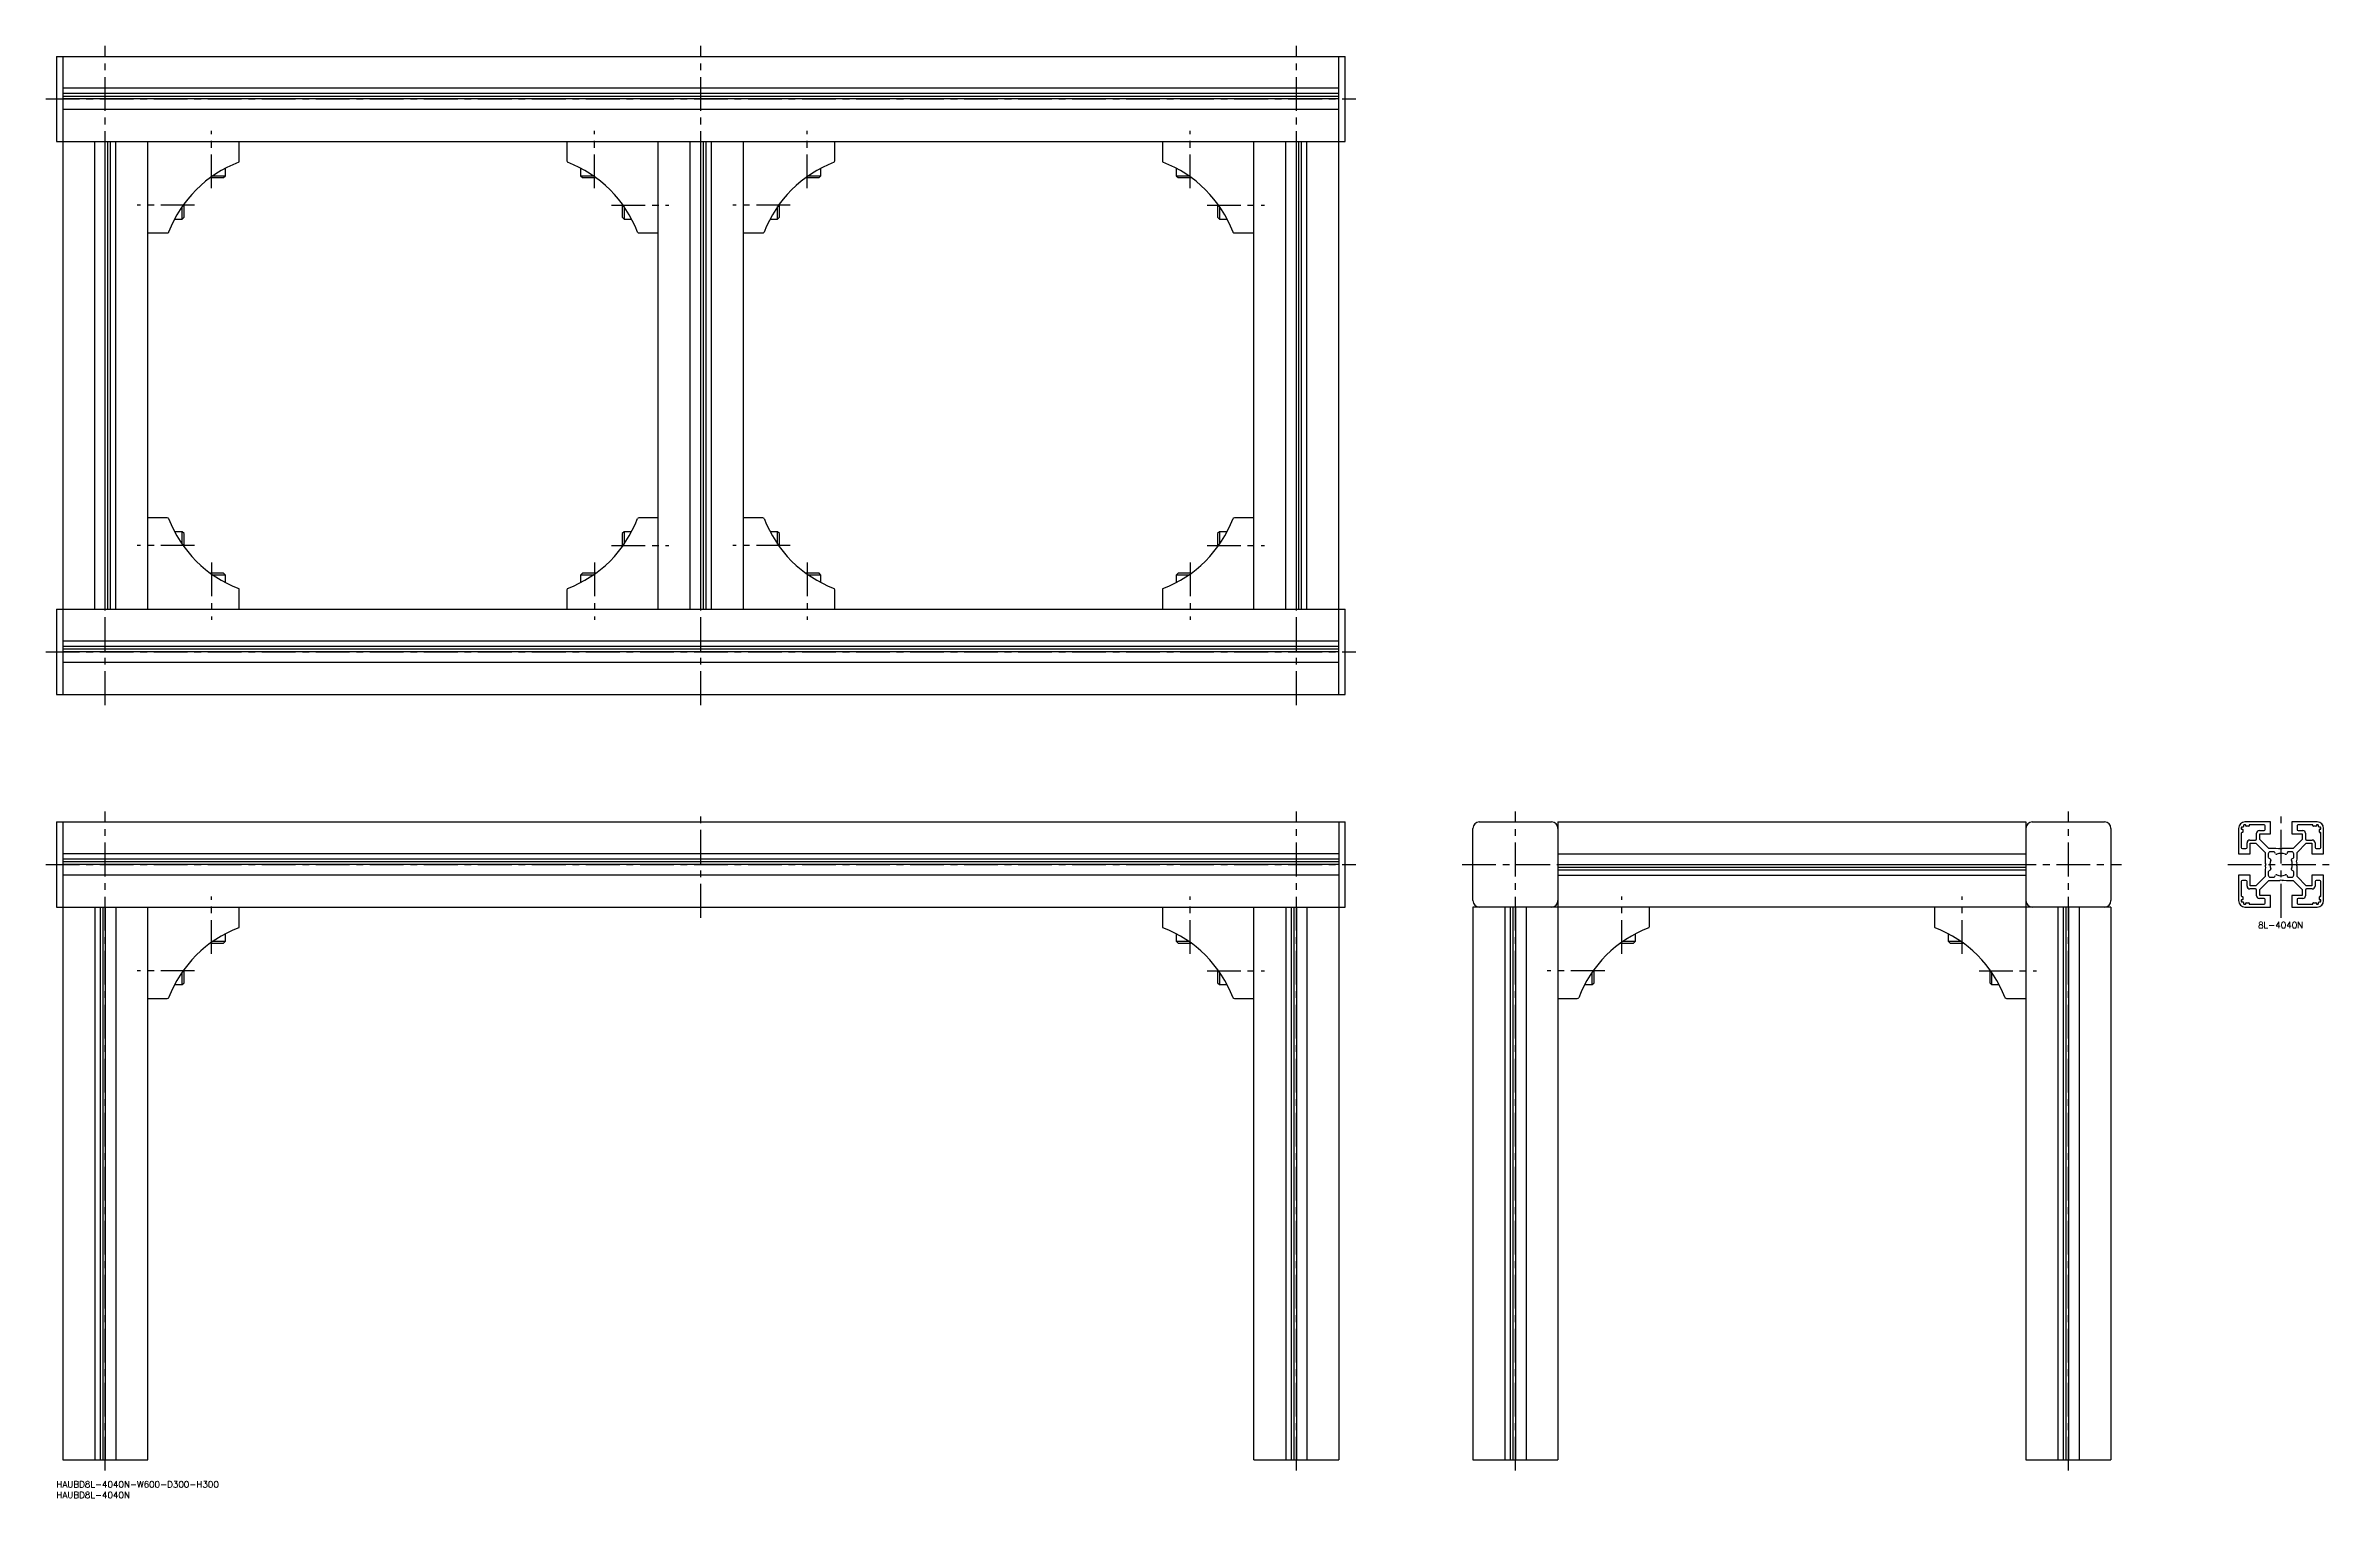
# Model space of a CAD drawing. Extents: x -5 to 1071, y -8 to 675.
import ezdxf

# ---------------------------------------------------------------- set-up
doc = ezdxf.new("R2010")
doc.units = 0
doc.header["$LTSCALE"] = 0.5
doc.linetypes.add('CENTER', pattern=[50.8, 31.75, -6.35, 6.35, -6.35])
for name, color, linetype in [('MSM_CENTER', 1, 'CENTER'), ('MSM_CONTINUOUS', 7, 'CONTINUOUS'), ('MSM_PART_NUMBER', 7, 'CONTINUOUS')]:
    doc.layers.add(name, color=color, linetype=linetype)
doc.styles.get("Standard").update_dxf_attribs({"font": 'txt.shx', "height": 3, "bigfont": 'bigfont.shx'})

# ---------------------------------------------------------------- blocks, each defined once
blk = doc.blocks.new('*U8')
at = {"layer": 'MSM_PART_NUMBER'}
blk.add_text('HAUBD8L-4040N-W600-D300-H300', height=3, dxfattribs=at).set_placement((0, -3))
blk = doc.blocks.new('*U9')
at = {"layer": 'MSM_PART_NUMBER'}
blk.add_text('HAUBD8L-4040N', height=3, dxfattribs=at).set_placement((0, -8))
blk = doc.blocks.new('*U10')
at = {"layer": 'MSM_PART_NUMBER'}
blk.add_text('8L-4040N', height=3, dxfattribs=at).set_placement((1035.2, 260))

msp = doc.modelspace()

# ---------------------------------------------------------------- linework, layer by layer
at = {"layer": 'MSM_CENTER'}
for p, q in [((23, 365), (23, 675)), ((303, 365), (303, 675)), ((583, 365), (583, 675)), ((-5, 650), (611, 650)), ((73, 608), (73, 635)), ((253, 608), (253, 635)), ((353, 608), (353, 635)), ((533, 608), (533, 635)), ((65, 600), (38, 600)), ((261, 600), (288, 600)), ((345, 600), (318, 600)), ((541, 600), (568, 600)), ((65, 440), (38, 440)), ((73, 432), (73, 405)), ((253, 432), (253, 405)), ((261, 440), (288, 440)), ((345, 440), (318, 440)), ((353, 432), (353, 405)), ((533, 432), (533, 405)), ((541, 440), (568, 440)), ((-5, 390), (611, 390)), ((23, 5), (23, 315)), ((303, 265), (303, 315)), ((583, 5), (583, 315)), ((686, 5), (686, 315)), ((946, 5), (946, 315)), ((1046, 265), (1046, 315)), ((-5, 290), (611, 290)), ((661, 290), (971, 290)), ((1021, 290), (1071, 290)), ((73, 248), (73, 275)), ((533, 248), (533, 275)), ((736, 248), (736, 275)), ((896, 248), (896, 275)), ((65, 240), (38, 240)), ((541, 240), (568, 240)), ((728, 240), (701, 240)), ((904, 240), (931, 240))]:
    msp.add_line(p, q, dxfattribs=at)
at = {"layer": 'MSM_CONTINUOUS'}
for p, q in [((0, 670), (606, 670)), ((0, 670), (0, 630)), ((3, 670), (3, 370)), ((603, 370), (603, 670)), ((606, 630), (606, 670)), ((603, 655), (3, 655)), ((603, 652.5), (3, 652.5)), ((603, 651.2), (3, 651.2)), ((603, 650), (3, 650)), ((603, 645), (3, 645)), ((0, 630), (606, 630)), ((18, 410), (18, 630)), ((23, 410), (23, 630)), ((24.2, 410), (24.2, 630)), ((25.5, 410), (25.5, 630)), ((28, 410), (28, 630)), ((43, 410), (43, 630)), ((86, 620.9), (86, 630)), ((240, 630), (240, 620.9)), ((283, 410), (283, 630)), ((298, 410), (298, 630)), ((303, 410), (303, 630)), ((304.2, 410), (304.2, 630)), ((305.5, 410), (305.5, 630)), ((308, 410), (308, 630)), ((323, 410), (323, 630)), ((366, 620.9), (366, 630)), ((520, 630), (520, 620.9)), ((563, 410), (563, 630)), ((578, 410), (578, 630)), ((583, 410), (583, 630)), ((584.2, 410), (584.2, 630)), ((585.5, 410), (585.5, 630)), ((588, 410), (588, 630)), ((73.6, 613.9), (79.5, 613.9)), ((78.6, 613), (79.5, 613.9)), ((79.5, 613.9), (79.5, 617.4)), ((246.5, 617.4), (246.5, 613.9)), ((246.5, 613.9), (247.4, 613)), ((246.5, 613.9), (252.4, 613.9)), ((353.6, 613.9), (359.5, 613.9)), ((358.6, 613), (359.5, 613.9)), ((359.5, 613.9), (359.5, 617.4)), ((526.5, 617.4), (526.5, 613.9)), ((526.5, 613.9), (527.4, 613)), ((526.5, 613.9), (532.4, 613.9)), ((72.4, 613), (78.6, 613)), ((247.4, 613), (253.6, 613)), ((352.4, 613), (358.6, 613)), ((527.4, 613), (533.6, 613)), ((55.6, 593.5), (59.1, 593.5)), ((59.1, 593.5), (59.1, 599.4)), ((59.1, 593.5), (60, 594.4)), ((60, 594.4), (60, 600.6)), ((266, 600.6), (266, 594.4)), ((266, 594.4), (266.9, 593.5)), ((266.9, 599.4), (266.9, 593.5)), ((266.9, 593.5), (270.4, 593.5)), ((335.6, 593.5), (339.1, 593.5)), ((339.1, 593.5), (339.1, 599.4)), ((339.1, 593.5), (340, 594.4)), ((340, 594.4), (340, 600.6)), ((546, 600.6), (546, 594.4)), ((546, 594.4), (546.9, 593.5)), ((546.9, 599.4), (546.9, 593.5)), ((546.9, 593.5), (550.4, 593.5)), ((43, 587), (52.1, 587)), ((273.9, 587), (283, 587)), ((323, 587), (332.1, 587)), ((553.9, 587), (563, 587)), ((52.1, 453), (43, 453)), ((283, 453), (273.9, 453)), ((332.1, 453), (323, 453)), ((563, 453), (553.9, 453)), ((59.1, 446.5), (55.6, 446.5)), ((60, 445.6), (59.1, 446.5)), ((59.1, 440.6), (59.1, 446.5)), ((60, 439.4), (60, 445.6)), ((266.9, 446.5), (266, 445.6)), ((266, 445.6), (266, 439.4)), ((270.4, 446.5), (266.9, 446.5)), ((266.9, 446.5), (266.9, 440.6)), ((339.1, 446.5), (335.6, 446.5)), ((340, 445.6), (339.1, 446.5)), ((339.1, 440.6), (339.1, 446.5)), ((340, 439.4), (340, 445.6)), ((546.9, 446.5), (546, 445.6)), ((546, 445.6), (546, 439.4)), ((550.4, 446.5), (546.9, 446.5)), ((546.9, 446.5), (546.9, 440.6)), ((78.6, 427), (72.4, 427)), ((79.5, 426.1), (73.6, 426.1)), ((79.5, 426.1), (78.6, 427)), ((79.5, 422.6), (79.5, 426.1)), ((247.4, 427), (246.5, 426.1)), ((246.5, 426.1), (246.5, 422.6)), ((252.4, 426.1), (246.5, 426.1)), ((253.6, 427), (247.4, 427)), ((358.6, 427), (352.4, 427)), ((359.5, 426.1), (353.6, 426.1)), ((359.5, 426.1), (358.6, 427)), ((359.5, 422.6), (359.5, 426.1)), ((527.4, 427), (526.5, 426.1)), ((526.5, 426.1), (526.5, 422.6)), ((532.4, 426.1), (526.5, 426.1)), ((533.6, 427), (527.4, 427)), ((0, 410), (606, 410)), ((0, 410), (0, 370)), ((86, 410), (86, 419.1)), ((240, 419.1), (240, 410)), ((366, 410), (366, 419.1)), ((520, 419.1), (520, 410)), ((606, 370), (606, 410)), ((603, 395), (3, 395)), ((603, 392.5), (3, 392.5)), ((603, 391.2), (3, 391.2)), ((603, 390), (3, 390)), ((603, 385), (3, 385)), ((0, 370), (606, 370)), ((0, 310), (0, 270)), ((0, 310), (606, 310)), ((3, 310), (3, 10)), ((603, 310), (603, 10)), ((606, 270), (606, 310)), ((666, 273), (666, 307)), ((669, 310), (703, 310)), ((706, 310), (706, 10)), ((706, 310), (926, 310)), ((926, 310), (926, 10)), ((929, 310), (963, 310)), ((966, 307), (966, 273)), ((1026, 307), (1026, 295)), ((1027.3, 307.3), (1027.3, 306.8)), ((1027.3, 304.8), (1027.3, 298)), ((1027.5, 306.6), (1027.8, 306.6)), ((1027.8, 305), (1027.5, 305)), ((1028.1, 307.6), (1027.6, 307.6)), ((1028, 306.4), (1028, 305.2)), ((1028.4, 308.4), (1028.4, 307.9)), ((1029.2, 308.7), (1028.7, 308.7)), ((1041, 310), (1029, 310)), ((1029.4, 308.2), (1029.4, 308.5)), ((1030.8, 308), (1029.6, 308)), ((1031, 308.5), (1031, 308.2)), ((1038, 308.7), (1031.2, 308.7)), ((1031.3, 301.5), (1034, 301.5)), ((1034.5, 302), (1034.5, 304.7)), ((1035.8, 306), (1038, 306)), ((1036, 301.8), (1036, 304.5)), ((1036, 304.5), (1041, 304.5)), ((1040.3, 297.5), (1036, 301.8)), ((1038.5, 306.5), (1038.5, 308.2)), ((1041, 304.5), (1041, 310)), ((1063, 310), (1051, 310)), ((1051, 310), (1051, 304.5)), ((1051, 304.5), (1056, 304.5)), ((1056, 301.8), (1051.7, 297.5)), ((1053.5, 308.2), (1053.5, 306.5)), ((1060.8, 308.7), (1054, 308.7)), ((1054, 306), (1056.2, 306)), ((1056, 304.5), (1056, 301.8)), ((1057.5, 304.7), (1057.5, 302)), ((1058, 301.5), (1060.7, 301.5)), ((1061, 308.2), (1061, 308.5)), ((1062.4, 308), (1061.2, 308)), ((1062.6, 308.5), (1062.6, 308.2)), ((1063.3, 308.7), (1062.8, 308.7)), ((1063.6, 307.9), (1063.6, 308.4)), ((1064.4, 307.6), (1063.9, 307.6)), ((1064, 305.2), (1064, 306.4)), ((1064.2, 306.6), (1064.5, 306.6)), ((1064.5, 305), (1064.2, 305)), ((1064.7, 306.8), (1064.7, 307.3)), ((1064.7, 298), (1064.7, 304.8)), ((1066, 295), (1066, 307)), ((603, 295), (3, 295)), ((603, 292.5), (3, 292.5)), ((603, 291.2), (3, 291.2)), ((706, 295), (926, 295)), ((1026, 295), (1031.5, 295)), ((1027.8, 297.5), (1029.5, 297.5)), ((1030, 298), (1030, 300.2)), ((1031.5, 295), (1031.5, 300)), ((1031.5, 300), (1034.2, 300)), ((1034.2, 300), (1038.5, 295.7)), ((1038.5, 295.7), (1038.5, 290.7)), ((1040, 295), (1040, 293.5)), ((1043.5, 297.5), (1040.3, 297.5)), ((1040.3, 293), (1040.9, 292.7)), ((1042.5, 296), (1041, 296)), ((1043.3, 295.1), (1043, 295.7)), ((1044.8, 297.3), (1043.5, 297.5)), ((1045.1, 297.4), (1044.8, 297.3)), ((1046, 297.2), (1045.6, 297.4)), ((1046.4, 297.4), (1046, 297.2)), ((1051.7, 297.5), (1046.7, 297.5)), ((1049, 295.7), (1048.7, 295.1)), ((1051, 296), (1049.5, 296)), ((1051.1, 292.7), (1051.7, 293)), ((1052, 293.5), (1052, 295)), ((1053.3, 291.2), (1053.5, 292.5)), ((1053.4, 290.9), (1053.3, 291.2)), ((1053.5, 295.7), (1057.8, 300)), ((1053.5, 292.5), (1053.5, 295.7)), ((1057.8, 300), (1060.5, 300)), ((1060.5, 300), (1060.5, 295)), ((1060.5, 295), (1066, 295)), ((1062, 300.2), (1062, 298)), ((1062.5, 297.5), (1064.2, 297.5)), ((603, 290), (3, 290)), ((603, 285), (3, 285)), ((706, 290), (926, 290)), ((706, 288.8), (926, 288.8)), ((706, 287.5), (926, 287.5)), ((706, 285), (926, 285)), ((1031.5, 285), (1026, 285)), ((1026, 285), (1026, 273)), ((1027.3, 282), (1027.3, 275.2)), ((1029.5, 282.5), (1027.8, 282.5)), ((1030, 279.8), (1030, 282)), ((1031.5, 280), (1031.5, 285)), ((1034.2, 280), (1031.5, 280)), ((1038.5, 284.3), (1034.2, 280)), ((1036, 278.2), (1040.3, 282.5)), ((1038.7, 288.8), (1038.5, 287.5)), ((1038.5, 287.5), (1038.5, 284.3)), ((1038.6, 290.4), (1038.8, 290)), ((1038.8, 290), (1038.6, 289.6)), ((1038.6, 289.1), (1038.7, 288.8)), ((1040, 286.5), (1040, 285)), ((1040.9, 287.3), (1040.3, 287)), ((1040.3, 282.5), (1045.3, 282.5)), ((1041, 284), (1042.5, 284)), ((1043, 284.3), (1043.3, 284.9)), ((1045.6, 282.6), (1046, 282.8)), ((1046, 282.8), (1046.4, 282.6)), ((1046.9, 282.6), (1047.2, 282.7)), ((1047.2, 282.7), (1048.5, 282.5)), ((1048.5, 282.5), (1051.7, 282.5)), ((1048.7, 284.9), (1049, 284.3)), ((1049.5, 284), (1051, 284)), ((1051.7, 287), (1051.1, 287.3)), ((1051.7, 282.5), (1056, 278.2)), ((1052, 285), (1052, 286.5)), ((1053.2, 290), (1053.4, 290.4)), ((1053.4, 289.6), (1053.2, 290)), ((1053.5, 284.3), (1053.5, 289.3)), ((1057.8, 280), (1053.5, 284.3)), ((1060.5, 280), (1057.8, 280)), ((1066, 285), (1060.5, 285)), ((1060.5, 285), (1060.5, 280)), ((1062, 282), (1062, 279.8)), ((1064.2, 282.5), (1062.5, 282.5)), ((1064.7, 275.2), (1064.7, 282)), ((1066, 273), (1066, 285)), ((0, 270), (606, 270)), ((18, 270), (18, 10)), ((20.5, 270), (20.5, 10)), ((21.8, 270), (21.8, 10)), ((23, 270), (23, 10)), ((28, 270), (28, 10)), ((43, 10), (43, 270)), ((86, 260.9), (86, 270)), ((520, 270), (520, 260.9)), ((563, 10), (563, 270)), ((578, 270), (578, 10)), ((580.5, 270), (580.5, 10)), ((581.8, 270), (581.8, 10)), ((583, 270), (583, 10)), ((588, 270), (588, 10)), ((966, 270), (666, 270)), ((666, 270), (666, 10)), ((681, 270), (681, 10)), ((683.5, 270), (683.5, 10)), ((684.8, 270), (684.8, 10)), ((686, 270), (686, 10)), ((691, 270), (691, 10)), ((749, 260.9), (749, 270)), ((883, 270), (883, 260.9)), ((941, 270), (941, 10)), ((943.5, 270), (943.5, 10)), ((944.8, 270), (944.8, 10)), ((946, 270), (946, 10)), ((951, 270), (951, 10)), ((966, 270), (966, 10)), ((1027.3, 273.2), (1027.3, 272.7)), ((1027.5, 275), (1027.8, 275)), ((1027.8, 273.4), (1027.5, 273.4)), ((1027.6, 272.4), (1028.1, 272.4)), ((1028, 274.8), (1028, 273.6)), ((1028.4, 272.1), (1028.4, 271.6)), ((1028.7, 271.3), (1029.2, 271.3)), ((1029, 270), (1041, 270)), ((1029.4, 271.5), (1029.4, 271.8)), ((1029.6, 272), (1030.8, 272)), ((1031, 271.8), (1031, 271.5)), ((1031.2, 271.3), (1038, 271.3)), ((1034, 278.5), (1031.3, 278.5)), ((1034.5, 275.3), (1034.5, 278)), ((1038, 274), (1035.8, 274)), ((1036, 275.5), (1036, 278.2)), ((1041, 275.5), (1036, 275.5)), ((1038.5, 271.8), (1038.5, 273.5)), ((1041, 270), (1041, 275.5)), ((1056, 275.5), (1051, 275.5)), ((1051, 275.5), (1051, 270)), ((1051, 270), (1063, 270)), ((1053.5, 273.5), (1053.5, 271.8)), ((1056.2, 274), (1054, 274)), ((1054, 271.3), (1060.8, 271.3)), ((1056, 278.2), (1056, 275.5)), ((1057.5, 278), (1057.5, 275.3)), ((1060.7, 278.5), (1058, 278.5)), ((1061, 271.5), (1061, 271.8)), ((1061.2, 272), (1062.4, 272)), ((1062.6, 271.8), (1062.6, 271.5)), ((1062.8, 271.3), (1063.3, 271.3)), ((1063.6, 271.6), (1063.6, 272.1)), ((1063.9, 272.4), (1064.4, 272.4)), ((1064, 273.6), (1064, 274.8)), ((1064.2, 275), (1064.5, 275)), ((1064.5, 273.4), (1064.2, 273.4)), ((1064.7, 272.7), (1064.7, 273.2)), ((72.4, 253), (78.6, 253)), ((73.6, 253.9), (79.5, 253.9)), ((78.6, 253), (79.5, 253.9)), ((79.5, 253.9), (79.5, 257.4)), ((526.5, 257.4), (526.5, 253.9)), ((526.5, 253.9), (527.4, 253)), ((526.5, 253.9), (532.4, 253.9)), ((527.4, 253), (533.6, 253)), ((735.4, 253), (741.6, 253)), ((736.6, 253.9), (742.5, 253.9)), ((741.6, 253), (742.5, 253.9)), ((742.5, 253.9), (742.5, 257.4)), ((889.5, 257.4), (889.5, 253.9)), ((889.5, 253.9), (890.4, 253)), ((889.5, 253.9), (895.4, 253.9)), ((890.4, 253), (896.6, 253)), ((59.1, 233.5), (59.1, 239.4)), ((60, 234.4), (60, 240.6)), ((546, 240.6), (546, 234.4)), ((546.9, 239.4), (546.9, 233.5)), ((722.1, 233.5), (722.1, 239.4)), ((723, 234.4), (723, 240.6)), ((909, 240.6), (909, 234.4)), ((909.9, 239.4), (909.9, 233.5)), ((43, 227), (52.1, 227)), ((55.6, 233.5), (59.1, 233.5)), ((59.1, 233.5), (60, 234.4)), ((546, 234.4), (546.9, 233.5)), ((546.9, 233.5), (550.4, 233.5)), ((553.9, 227), (563, 227)), ((706, 227), (715.1, 227)), ((718.6, 233.5), (722.1, 233.5)), ((722.1, 233.5), (723, 234.4)), ((909, 234.4), (909.9, 233.5)), ((909.9, 233.5), (913.4, 233.5)), ((916.9, 227), (926, 227)), ((3, 10), (43, 10)), ((563, 10), (603, 10)), ((666, 10), (706, 10)), ((926, 10), (966, 10))]:
    msp.add_line(p, q, dxfattribs=at)
for centre, radius, start, end in [((105.8, 567.2), 56.7, 110.7505, 159.2495), ((85, 620.9), 1, 315, 0), ((241, 620.9), 1, 180, 225), ((220.2, 567.2), 56.7, 20.7505, 69.2495), ((385.8, 567.2), 56.7, 110.7505, 159.2495), ((365, 620.9), 1, 315, 0), ((521, 620.9), 1, 180, 225), ((500.2, 567.2), 56.7, 20.7505, 69.2495), ((52.1, 588), 1, 270, 315), ((273.9, 588), 1, 225, 270), ((332.1, 588), 1, 270, 315), ((553.9, 588), 1, 225, 270), ((52.1, 452), 1, 45, 90), ((105.8, 472.8), 56.7, 200.7505, 249.2495), ((220.2, 472.8), 56.7, 290.7505, 339.2495), ((273.9, 452), 1, 90, 135), ((332.1, 452), 1, 45, 90), ((385.8, 472.8), 56.7, 200.7505, 249.2495), ((500.2, 472.8), 56.7, 290.7505, 339.2495), ((553.9, 452), 1, 90, 135), ((85, 419.1), 1, 0, 45), ((241, 419.1), 1, 135, 180), ((365, 419.1), 1, 0, 45), ((521, 419.1), 1, 135, 180), ((669, 307), 3, 90, 180), ((703, 307), 3, 0, 90), ((929, 307), 3, 90, 180), ((963, 307), 3, 0, 90), ((1029, 307), 3, 90, 180), ((1027.6, 307.3), 0.3, 90, 180), ((1027.5, 306.8), 0.2, 180, 270), ((1027.5, 304.8), 0.2, 90, 180), ((1027.8, 306.4), 0.2, 0, 90), ((1027.8, 305.2), 0.2, 270, 0), ((1028.1, 307.9), 0.3, 270, 0), ((1028.7, 308.4), 0.3, 90, 180), ((1029.2, 308.5), 0.2, 0, 90), ((1029.6, 308.2), 0.2, 180, 270), ((1031.3, 300.2), 1.3, 90, 180), ((1030.8, 308.2), 0.2, 270, 0), ((1031.2, 308.5), 0.2, 90, 180), ((1034, 302), 0.5, 270, 0), ((1035.8, 304.7), 1.3, 90, 180), ((1038, 308.2), 0.5, 0, 90), ((1038, 306.5), 0.5, 270, 0), ((1054, 308.2), 0.5, 90, 180), ((1054, 306.5), 0.5, 180, 270), ((1056.2, 304.7), 1.3, 0, 90), ((1058, 302), 0.5, 180, 270), ((1060.7, 300.2), 1.3, 0, 90), ((1060.8, 308.5), 0.2, 0, 90), ((1061.2, 308.2), 0.2, 180, 270), ((1062.4, 308.2), 0.2, 270, 0), ((1062.8, 308.5), 0.2, 90, 180), ((1063, 307), 3, 0, 90), ((1063.3, 308.4), 0.3, 0, 90), ((1063.9, 307.9), 0.3, 180, 270), ((1064.2, 306.4), 0.2, 90, 180), ((1064.2, 305.2), 0.2, 180, 270), ((1064.4, 307.3), 0.3, 0, 90), ((1064.5, 306.8), 0.2, 270, 0), ((1064.5, 304.8), 0.2, 0, 90), ((1027.8, 298), 0.5, 180, 270), ((1029.5, 298), 0.5, 270, 0), ((1039, 290.7), 0.5, 180, 210), ((1041, 295), 1, 90, 180), ((1040.5, 293.5), 0.5, 180, 242), ((1046, 290), 5.25, 156.9885, 203.0115), ((1040.7, 292.2), 0.5, 336.9885, 62), ((1042.5, 295.5), 0.5, 28, 90), ((1043.8, 295.3), 0.5, 208, 293.0115), ((1046, 290), 5.25, 66.9885, 113.0115), ((1045.3, 297), 0.5, 60, 120), ((1046.7, 297), 0.5, 90, 120), ((1048.2, 295.3), 0.5, 246.9885, 332), ((1049.5, 295.5), 0.5, 90, 152), ((1051.3, 292.2), 0.5, 118, 203.0115), ((1046, 290), 5.25, 336.9885, 23.0115), ((1051, 295), 1, 0, 90), ((1051.5, 293.5), 0.5, 298, 0), ((1053, 290.7), 0.5, 330, 30), ((1062.5, 298), 0.5, 180, 270), ((1064.2, 298), 0.5, 270, 0), ((1027.8, 282), 0.5, 90, 180), ((1029.5, 282), 0.5, 0, 90), ((1031.3, 279.8), 1.3, 180, 270), ((1039, 289.3), 0.5, 150, 210), ((1040.5, 286.5), 0.5, 118, 180), ((1041, 285), 1, 180, 270), ((1040.7, 287.8), 0.5, 298, 23.0115), ((1042.5, 284.5), 0.5, 270, 332), ((1043.8, 284.7), 0.5, 66.9885, 152), ((1046, 290), 5.25, 246.9885, 293.0115), ((1045.3, 283), 0.5, 270, 300), ((1046.7, 283), 0.5, 240, 300), ((1048.2, 284.7), 0.5, 28, 113.0115), ((1049.5, 284.5), 0.5, 208, 270), ((1051.3, 287.8), 0.5, 156.9885, 242), ((1051, 285), 1, 270, 0), ((1051.5, 286.5), 0.5, 0, 62), ((1053, 289.3), 0.5, 0, 30), ((1060.7, 279.8), 1.3, 270, 0), ((1062.5, 282), 0.5, 90, 180), ((1064.2, 282), 0.5, 0, 90), ((669, 273), 3, 180, 270), ((703, 273), 3, 270, 0), ((929, 273), 3, 180, 270), ((963, 273), 3, 270, 0), ((1029, 273), 3, 180, 270), ((1027.5, 275.2), 0.2, 180, 270), ((1027.5, 273.2), 0.2, 90, 180), ((1027.6, 272.7), 0.3, 180, 270), ((1027.8, 274.8), 0.2, 0, 90), ((1027.8, 273.6), 0.2, 270, 0), ((1028.1, 272.1), 0.3, 0, 90), ((1028.7, 271.6), 0.3, 180, 270), ((1029.2, 271.5), 0.2, 270, 0), ((1029.6, 271.8), 0.2, 90, 180), ((1030.8, 271.8), 0.2, 0, 90), ((1031.2, 271.5), 0.2, 180, 270), ((1034, 278), 0.5, 0, 90), ((1035.8, 275.3), 1.3, 180, 270), ((1038, 273.5), 0.5, 0, 90), ((1038, 271.8), 0.5, 270, 0), ((1054, 273.5), 0.5, 90, 180), ((1054, 271.8), 0.5, 180, 270), ((1056.2, 275.3), 1.3, 270, 0), ((1058, 278), 0.5, 90, 180), ((1060.8, 271.5), 0.2, 270, 0), ((1061.2, 271.8), 0.2, 90, 180), ((1062.4, 271.8), 0.2, 0, 90), ((1062.8, 271.5), 0.2, 180, 270), ((1063, 273), 3, 270, 0), ((1063.3, 271.6), 0.3, 270, 0), ((1063.9, 272.1), 0.3, 90, 180), ((1064.2, 274.8), 0.2, 90, 180), ((1064.2, 273.6), 0.2, 180, 270), ((1064.4, 272.7), 0.3, 270, 0), ((1064.5, 275.2), 0.2, 270, 0), ((1064.5, 273.2), 0.2, 0, 90), ((105.8, 207.2), 56.7, 110.7505, 159.2495), ((85, 260.9), 1, 315, 0), ((521, 260.9), 1, 180, 225), ((500.2, 207.2), 56.7, 20.7505, 69.2495), ((768.8, 207.2), 56.7, 110.7505, 159.2495), ((748, 260.9), 1, 315, 0), ((884, 260.9), 1, 180, 225), ((863.2, 207.2), 56.7, 20.7505, 69.2495), ((52.1, 228), 1, 270, 315), ((553.9, 228), 1, 225, 270), ((715.1, 228), 1, 270, 315), ((916.9, 228), 1, 225, 270)]:
    msp.add_arc(centre, radius, start, end, dxfattribs=at)

# ---------------------------------------------------------------- block references
for name in ['*U10', '*U8', '*U9']:
    msp.add_blockref(name, (0, 0), dxfattribs=at)

doc.saveas('drawing.dxf')
